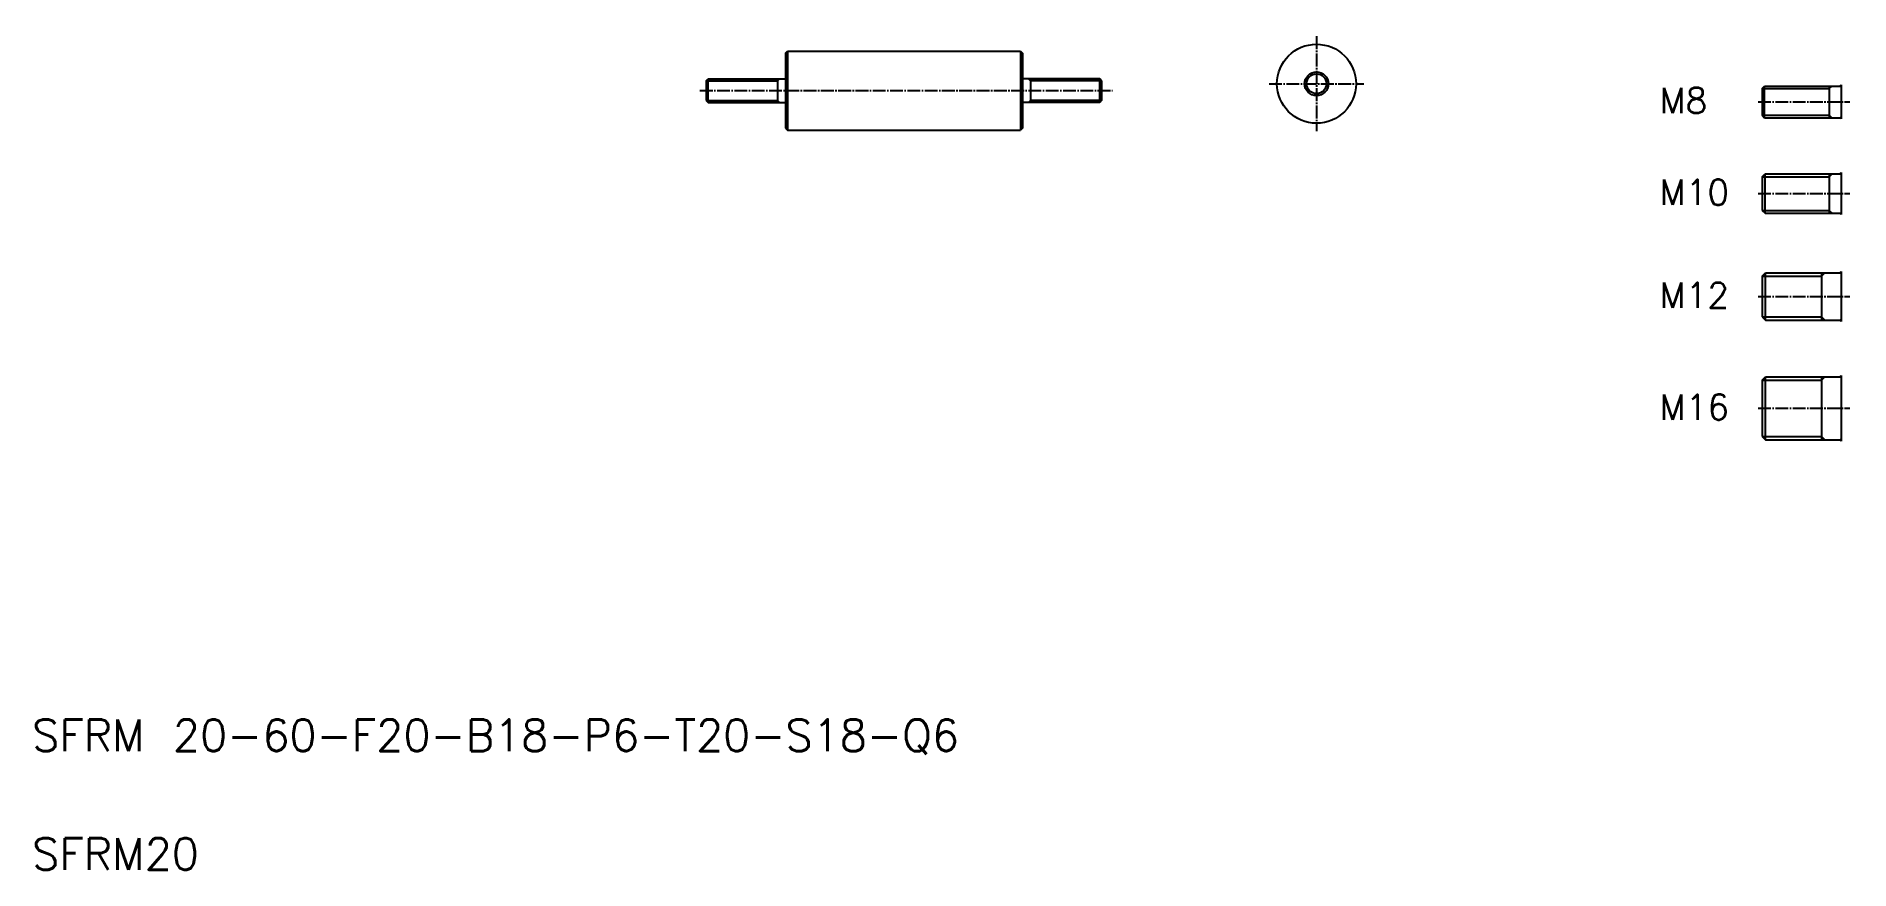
# Model space of a CAD drawing. Extents: x 21 to 480, y 20 to 231.
import ezdxf

# ---------------------------------------------------------------- set-up
doc = ezdxf.new("R2010")
doc.units = 0
doc.header["$LTSCALE"] = 0.25
doc.linetypes.add('CENTER', pattern=[17.5, 13, -1.5, 1.5, -1.5])
doc.layers.get('0').update_dxf_attribs({"linetype": 'CONTINUOUS'})
doc.layers.add('CENTER', color=1, linetype='CENTER')
doc.styles.get("Standard").update_dxf_attribs({"font": 'txt', "bigfont": 'BIGFONT'})

msp = doc.modelspace()

# ---------------------------------------------------------------- linework, layer by layer
at = {"color": 7, "linetype": 'CONTINUOUS'}
for p, q in [((210.52, 226.51), (211.02, 227.01)), ((210.52, 226.51), (210.52, 207.51)), ((211.02, 227.01), (211.02, 207.01)), ((211.02, 227.01), (270.02, 227.01)), ((270.02, 227.01), (270.02, 207.01)), ((270.02, 227.01), (270.52, 226.51)), ((270.52, 226.51), (270.52, 207.51)), ((190.52, 219.51), (191.02, 220.01)), ((191.02, 220.01), (210.32, 220.01)), ((191.02, 214.01), (191.02, 220.01)), ((208.52, 220.01), (208.52, 214.01)), ((290.02, 220.01), (270.72, 220.01)), ((272.52, 220.01), (272.52, 214.01)), ((290.02, 214.01), (290.02, 220.01)), ((290.52, 219.51), (290.02, 220.01)), ((457.58, 217.55), (458.2, 218.17)), ((458.2, 218.17), (477.28, 218.17)), ((458.2, 210.17), (458.2, 218.17)), ((474.58, 218.17), (474.58, 210.17)), ((190.52, 214.51), (191.02, 214.01)), ((191.02, 214.01), (210.32, 214.01)), ((290.02, 214.01), (270.72, 214.01)), ((290.52, 214.51), (290.02, 214.01)), ((210.52, 207.51), (211.02, 207.01)), ((211.02, 207.01), (270.02, 207.01)), ((270.52, 207.51), (270.02, 207.01)), ((457.58, 210.8), (458.2, 210.17)), ((458.2, 210.17), (477.28, 210.17)), ((457.58, 195.24), (458.33, 195.99)), ((458.33, 195.99), (477.28, 195.99)), ((458.33, 185.99), (458.33, 195.99)), ((474.58, 195.99), (474.58, 185.99)), ((457.58, 186.74), (458.33, 185.99)), ((458.33, 185.99), (477.28, 185.99)), ((457.58, 170.06), (458.45, 170.94)), ((458.45, 170.94), (477.28, 170.94)), ((458.45, 158.94), (458.45, 170.94)), ((472.58, 170.94), (472.58, 158.94)), ((457.58, 159.81), (458.45, 158.94)), ((458.45, 158.94), (477.28, 158.94)), ((457.58, 143.8), (458.45, 144.68)), ((458.45, 128.68), (458.45, 144.68)), ((458.45, 144.68), (477.28, 144.68)), ((472.58, 144.68), (472.58, 128.68)), ((457.58, 129.55), (458.45, 128.68)), ((458.45, 128.68), (477.28, 128.68))]:
    msp.add_line(p, q, dxfattribs=at)
for p, q in [((270.52, 221.76), (270.52, 221.76)), ((190.52, 219.51), (190.52, 214.51)), ((270.52, 217.01), (270.52, 217.01)), ((290.52, 219.51), (290.52, 214.51)), ((457.58, 217.55), (457.58, 210.8)), ((457.58, 195.24), (457.58, 186.74)), ((457.58, 170.06), (457.58, 159.81)), ((457.58, 143.8), (457.58, 129.55))]:
    msp.add_line(p, q)
at = {"color": 3, "linetype": 'CONTINUOUS'}
for p, q in [((190.52, 219.51), (208.52, 219.51)), ((208.52, 219.51), (209.02, 220.01)), ((272.52, 219.51), (272.02, 220.01)), ((290.52, 219.51), (272.52, 219.51)), ((457.58, 217.55), (474.58, 217.55)), ((474.58, 217.55), (475.2, 218.17)), ((190.52, 214.51), (208.52, 214.51)), ((208.52, 214.51), (209.02, 214.01)), ((272.52, 214.51), (272.02, 214.01)), ((290.52, 214.51), (272.52, 214.51)), ((457.58, 210.8), (474.58, 210.8)), ((474.58, 210.8), (475.2, 210.17)), ((457.58, 195.24), (474.58, 195.24)), ((474.58, 195.24), (475.33, 195.99)), ((457.58, 186.74), (474.58, 186.74)), ((474.58, 186.74), (475.33, 185.99)), ((457.58, 170.06), (472.58, 170.06)), ((472.58, 170.06), (473.45, 170.94)), ((457.58, 159.81), (472.58, 159.81)), ((472.58, 159.81), (473.45, 158.94)), ((457.58, 143.8), (472.58, 143.8)), ((472.58, 143.8), (473.45, 144.68)), ((457.58, 129.55), (472.58, 129.55)), ((472.58, 129.55), (473.45, 128.68))]:
    msp.add_line(p, q, dxfattribs=at)
at = {"color": 7}
for p, q in [((477.58, 218.47), (477.58, 209.87)), ((477.58, 196.29), (477.58, 185.69)), ((477.58, 171.24), (477.58, 158.64)), ((477.58, 144.98), (477.58, 128.38))]:
    msp.add_line(p, q, dxfattribs=at)
at = {"color": 7, "linetype": 'CONTINUOUS'}
for radius in [10, 3]:
    msp.add_circle((344.87, 218.76), radius, dxfattribs=at)
at = {"color": 3, "linetype": 'CONTINUOUS'}
msp.add_circle((344.87, 218.76), 2.5, dxfattribs=at)
at = {"color": 7, "linetype": 'CONTINUOUS'}
for centre, radius, start, end in [((210.32, 220.21), 0.2, 270, 360), ((270.72, 220.21), 0.2, 180, 270), ((477.28, 218.47), 0.3, 270, 0), ((210.32, 213.81), 0.2, 0, 90), ((270.72, 213.81), 0.2, 90, 180), ((477.28, 209.87), 0.3, 0, 90), ((477.28, 196.29), 0.3, 270, 0), ((477.28, 185.69), 0.3, 0, 90), ((477.28, 171.24), 0.3, 270, 0), ((477.28, 158.64), 0.3, 0, 90), ((477.28, 144.98), 0.3, 270, 0), ((477.28, 128.38), 0.3, 0, 90)]:
    msp.add_arc(centre, radius, start, end, dxfattribs=at)
at = {"layer": 'CENTER', "color": 1, "linetype": 'CENTER'}
for p, q in [((344.87, 230.76), (344.87, 206.76)), ((188.88, 217.01), (293.23, 217.01)), ((332.87, 218.76), (356.87, 218.76)), ((456.57, 214.17), (479.75, 214.17)), ((456.57, 190.99), (479.75, 190.99)), ((456.57, 164.94), (479.75, 164.94)), ((456.57, 136.68), (479.75, 136.68))]:
    msp.add_line(p, q, dxfattribs=at)

# ---------------------------------------------------------------- texts
for s, height, p in [('M8', 6.4, (431.66, 211.31)), ('M10', 6.4, (431.66, 188.12)), ('M12', 6.4, (431.66, 162.07)), ('M16', 6.4, (431.66, 133.81)), ('SFRM 20-60-F20-B18-P6-T20-S18-Q6', 8, (20, 50)), ('SFRM20', 8, (20, 20))]:
    msp.add_text(s, height=height).set_placement(p)

doc.saveas('drawing.dxf')
